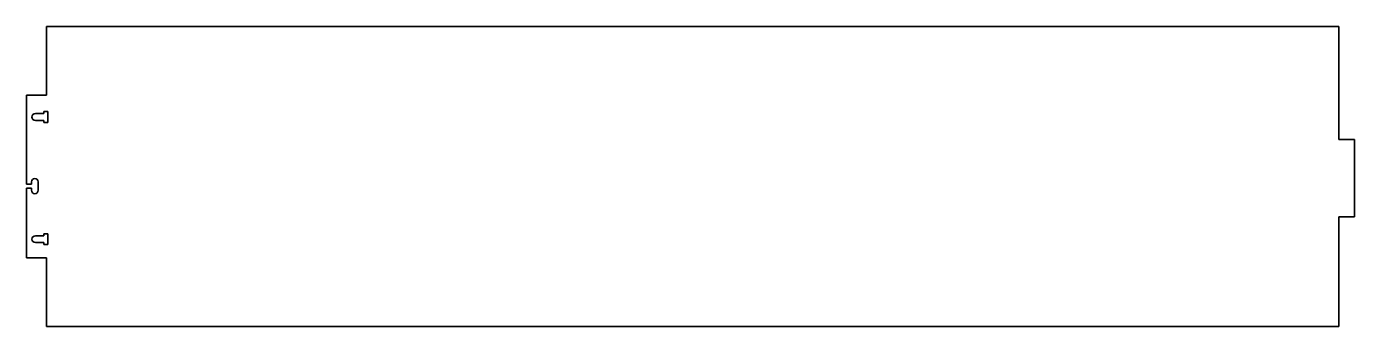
# Model space of a CAD drawing. Header units: millimetres. Extents: x 13488 to 60518, y 12882 to 119416.
# Drawn here: x 58442 to 60518, y 12882 to 13351 of the extents above; entities outside this region: 1.
import ezdxf

# ---------------------------------------------------------------- set-up
doc = ezdxf.new("R2010")
doc.units = ezdxf.units.MM
doc.header["$LTSCALE"] = 3
doc.styles.get("Standard").update_dxf_attribs({"font": 'SimSun.ttf'})

msp = doc.modelspace()

# ---------------------------------------------------------------- linework, layer by layer
at = {"color": 40, "linetype": 'Continuous', "lineweight": 35, "true_color": 0xf8d731}
for p, q in [((58473.6, 13350.7), (58473.6, 13243.3)), ((58473.6, 13350.7), (60493.6, 13350.7)), ((60493.6, 13350.7), (60493.6, 13174.3)), ((58442.4, 13243.3), (58473.6, 13243.3)), ((58442.4, 13243.3), (58442.4, 13104.4)), ((58469.4, 13214.6), (58456.1, 13214.6)), ((58456.1, 13204.1), (58469.4, 13204.1)), ((58469.4, 13217.8), (58475.6, 13217.8)), ((58469.4, 13214.6), (58469.4, 13217.8)), ((58469.4, 13200.8), (58469.4, 13204.1)), ((58475.6, 13200.8), (58469.4, 13200.8)), ((58475.6, 13200.8), (58475.6, 13217.8)), ((60493.6, 13174.3), (60517.8, 13174.3)), ((60517.8, 13053.3), (60517.8, 13174.3)), ((58450.1, 13104.4), (58442.4, 13104.4)), ((58446.9, 13098.2), (58442.4, 13098.2)), ((58442.4, 13098.2), (58442.4, 12989.3)), ((58450.1, 13098.2), (58446.9, 13098.2)), ((58450.1, 13107.9), (58450.1, 13104.4)), ((58450.1, 13098.2), (58450.1, 13094.7)), ((58460.6, 13094.7), (58460.6, 13107.9)), ((60517.8, 13053.3), (60493.6, 13053.3)), ((60493.6, 13053.3), (60493.6, 12881.9)), ((58469.4, 13023.6), (58456.1, 13023.6)), ((58456.1, 13013.1), (58469.4, 13013.1)), ((58469.4, 13026.8), (58475.6, 13026.8)), ((58469.4, 13023.6), (58469.4, 13026.8)), ((58469.4, 13009.8), (58469.4, 13013.1)), ((58475.6, 13026.8), (58475.6, 13009.8)), ((58475.6, 13009.8), (58469.4, 13009.8)), ((58473.6, 12989.3), (58442.4, 12989.3)), ((58473.6, 12989.3), (58473.6, 12881.9)), ((58473.6, 12881.9), (60493.6, 12881.9))]:
    msp.add_line(p, q, dxfattribs=at)
for centre, start, end in [((58456.1, 13209.3), 90, 270), ((58455.4, 13107.9), 0, 180), ((58455.4, 13094.7), 180, 0), ((58456.1, 13018.3), 90, 270)]:
    msp.add_arc(centre, 5.25, start, end, dxfattribs=at)

# ---------------------------------------------------------------- texts
at = {"color": 4, "insert": (13488.2, 119415.8), "char_height": 10.5, "attachment_point": 9}
msp.add_mtext('\\A1;', dxfattribs=at)

doc.saveas('drawing.dxf')
